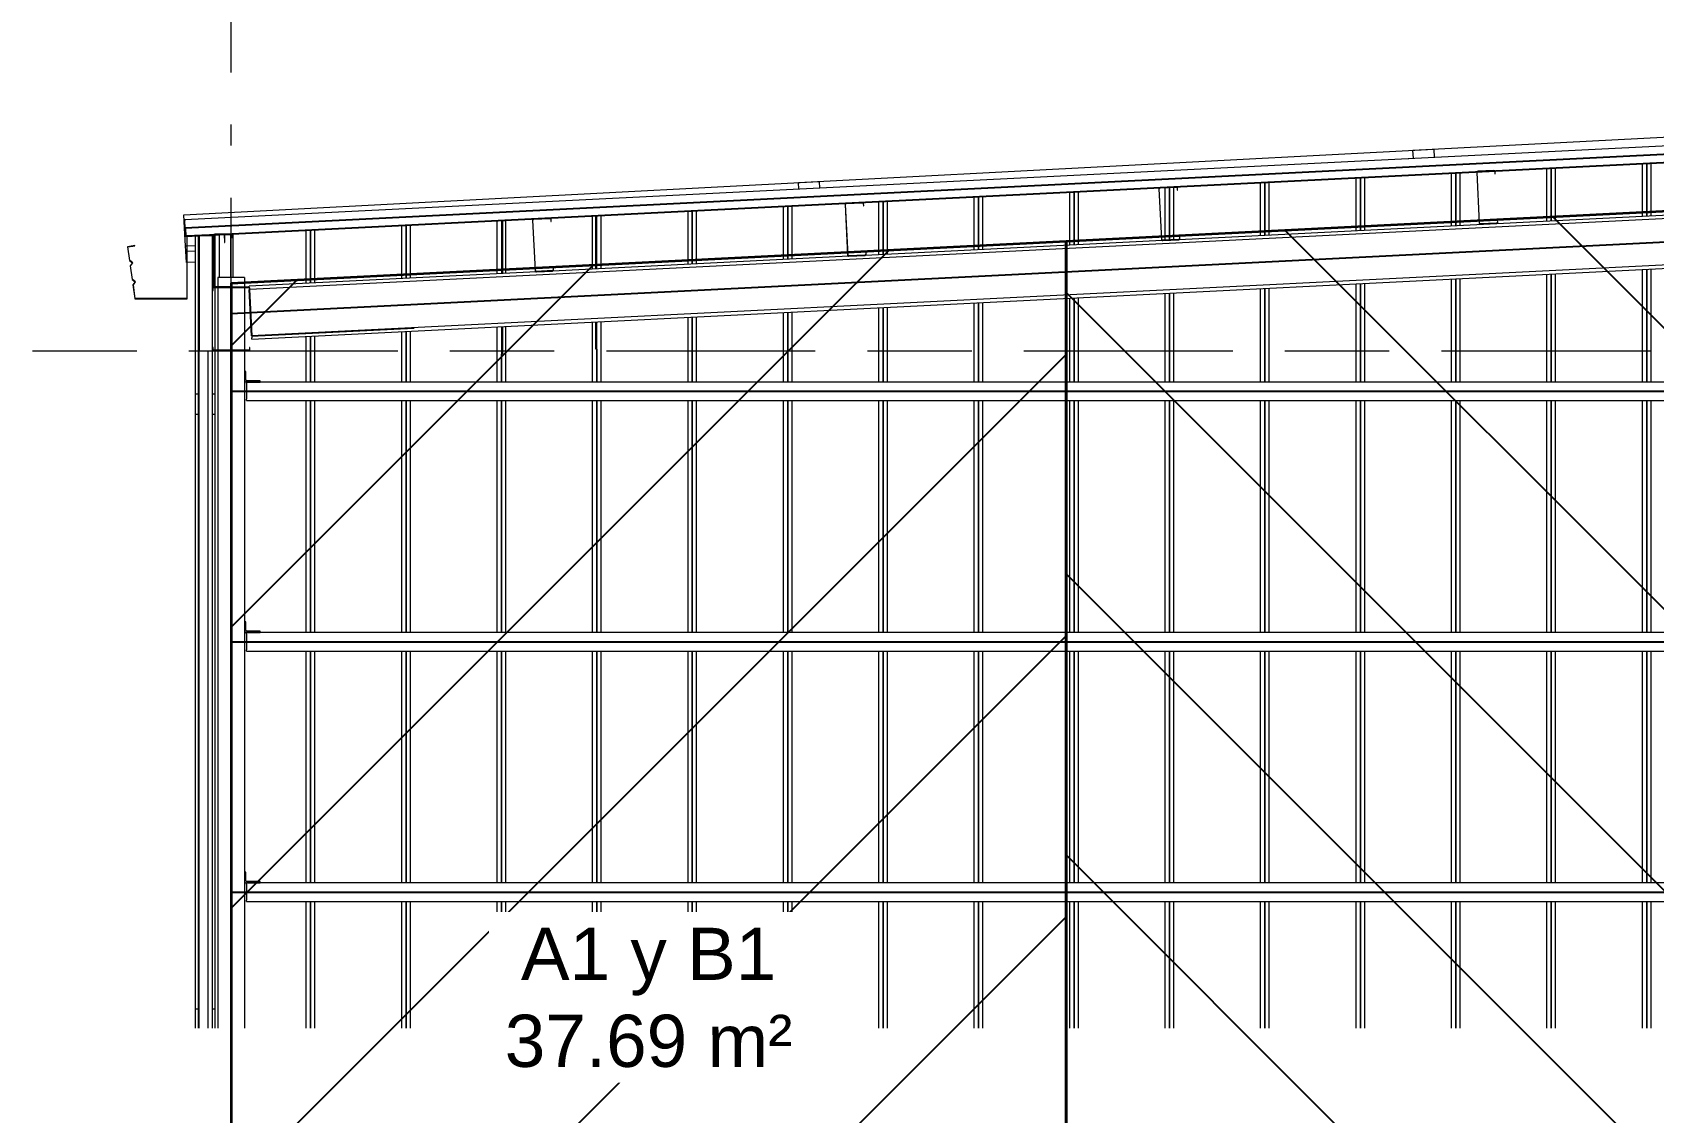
# Model space of a CAD drawing. Header units: metres. Extents: x -5.1 to 74.4, y -0.9 to 14.
# Drawn here: x 52.82 to 60.59, y 5.65 to 10.83 of the extents above; entities that cross this region are included whole.
import ezdxf

# ---------------------------------------------------------------- set-up
doc = ezdxf.new("R2010")
doc.units = ezdxf.units.M
doc.linetypes.add('Center', pattern=[2, 0.5, -0.25, 1, -0.25])
doc.linetypes.add('Dash dot', pattern=[1.05, 0.5, -0.25, 0.05, -0.25])
for name, color, linetype, lineweight in [('1', 7, 'Continuous', 18), ('2', 7, 'Continuous', 9), ('A LARGUEROS', 7, 'Continuous', 9), ('A LARGUEROS CORTES', 7, 'Continuous', 9), ('A-EJES', 7, 'Continuous', 18), ('A-NIVELES LINEA_', 7, 'Continuous', 18), ('G-IMPT', 7, 'Continuous', 18), ('GMI-COLUMNAS', 7, 'Continuous', 18)]:
    doc.layers.add(name, color=color, linetype=linetype, lineweight=lineweight)
for name, color, linetype in [('ATR-ACHURADO', 9, 'Continuous'), ('ATR-AREAS', 1, 'Continuous'), ('ATR-TEXTO', 1, 'Continuous')]:
    doc.layers.add(name, color=color, linetype=linetype)
doc.styles.add('Arial', font='arial.ttf', dxfattribs={"height": 2e-05})

# ---------------------------------------------------------------- blocks, each defined once
blk = doc.blocks.new('ESQUINERO_EXTERIOR_90__CAL24_MUROS_GMI_P026CHP001 - ESQUINERO EXTERIOR 90_-V36-CORTE LONGITUDINAL')
at = {"layer": '1', "lineweight": 5}
for p, q in [((-0.1723, 6.146), (-0.1584, 6.146)), ((-0.1723, 6.146), (-0.1723, 6.0546)), ((-0.1584, 6.146), (-0.1529, 6.146)), ((-0.1584, 6.146), (-0.1584, 6.0546)), ((-0.0889, 6.146), (-0.0769, 6.146))]:
    blk.add_line(p, q, dxfattribs=at)
blk = doc.blocks.new('ESQUINERO_EXTERIOR_90__CAL24_MUROS_GMI_P026CHP001 - ESQUINERO EXTERIOR 90_-V37-CORTE LONGITUDINAL')
at = {"layer": '1', "lineweight": 5}
for p, q in [((-0.1723, 9.094), (-0.1584, 9.094)), ((-0.1723, 9.094), (-0.1723, 6.0546)), ((-0.1584, 9.094), (-0.1529, 9.094)), ((-0.1584, 9.094), (-0.1584, 6.0546)), ((-0.0889, 9.094), (-0.0769, 9.094))]:
    blk.add_line(p, q, dxfattribs=at)
blk = doc.blocks.new('ESQUINERO_EXTERIOR_90__CAL24_MUROS_GMI_P026CHP001 - ESQUINERO EXTERIOR 90_-1564286-CORTE LONGITUDINAL')
at = {"layer": '1', "lineweight": 5}
for p, q in [((-0.1723, 9.8507), (-0.1723, 8.994)), ((-0.1584, 9.8507), (-0.1584, 8.994)), ((-0.1014, 9.8543), (-0.1014, 9.85)), ((-0.0996, 9.85), (-0.0996, 9.8544)), ((-0.0019, 9.65), (-0.0019, 9.8569)), ((0.009, 9.65), (0.009, 9.8591)), ((-0.1584, 8.994), (-0.1723, 8.994)), ((-0.1529, 8.994), (-0.1584, 8.994)), ((-0.0769, 8.994), (-0.0889, 8.994))]:
    blk.add_line(p, q, dxfattribs=at)
blk = doc.blocks.new('MontenC-Calibre14-GMI 1 - MONTEN _C_ 10_ CAL14 CON CLIPS A COLUMNA-1584957-CORTE LONGITUDINAL')
at = {"layer": '2', "color": 8, "lineweight": 5, "true_color": 0x808080}
for p, q in [((0.0699, 9.201), (0.0635, 9.201)), ((0.0699, 9.1602), (0.0699, 9.201)), ((0.0717, 9.15), (0.1395, 9.15)), ((0.1395, 9.1564), (0.0737, 9.1564)), ((0.1395, 9.15), (0.1395, 9.1564))]:
    blk.add_line(p, q, dxfattribs=at)
for centre, radius in [((0.0717, 9.1583), 0.00825), ((0.0737, 9.1602), 0.00379)]:
    blk.add_arc(centre, radius, 180, 270, dxfattribs=at)
at = {"layer": 'A LARGUEROS', "color": 8, "lineweight": 5, "true_color": 0x808080}
for p, q in [((7.8948, 9.15), (0.0735, 9.15)), ((0.0735, 9.1441), (0.0735, 9.15)), ((0.0735, 9.1441), (0.0735, 9.067)), ((0.0735, 9.0611), (0.0735, 9.067)), ((0.0735, 9.0611), (7.8948, 9.0611))]:
    blk.add_line(p, q, dxfattribs=at)
blk = doc.blocks.new('MontenC-Calibre14-GMI 1 - MONTEN _C_ 10_ CAL14-1564327-CORTE LONGITUDINAL')
at = {"layer": 'A LARGUEROS CORTES', "color": 8, "lineweight": 5, "true_color": 0x808080}
for p, q in [((-0.0846, 9.8529), (-0.0846, 9.6107)), ((-0.0827, 9.6107), (-0.0827, 9.8529)), ((-0.0016, 9.8588), (-0.0787, 9.8588)), ((-0.0787, 9.8569), (-0.0016, 9.8569)), ((0.0024, 9.8529), (0.0024, 9.8428)), ((0.0024, 9.8428), (0.0043, 9.8428)), ((0.0043, 9.8428), (0.0043, 9.8529)), ((-0.0016, 9.6067), (-0.0787, 9.6067)), ((-0.0787, 9.6048), (-0.0016, 9.6048)), ((0.0043, 9.6208), (0.0024, 9.6208)), ((0.0024, 9.6208), (0.0024, 9.6107)), ((0.0043, 9.6107), (0.0043, 9.6208))]:
    blk.add_line(p, q, dxfattribs=at)
for centre, radius, start, end in [((-0.0787, 9.8529), 0.0059, 90, 180), ((-0.0787, 9.8529), 0.004, 90, 180), ((-0.0016, 9.8529), 0.0059, 0, 90), ((-0.0016, 9.8529), 0.004, 0, 90), ((-0.0787, 9.6107), 0.0059, 180, 270), ((-0.0787, 9.6107), 0.004, 180, 270), ((-0.0016, 9.6107), 0.004, 270, 0), ((-0.0016, 9.6107), 0.0059, 270, 0)]:
    blk.add_arc(centre, radius, start, end, dxfattribs=at)
blk = doc.blocks.new('MontenC-Calibre14-GMI 1 - MONTEN _C_ 10_ CAL14-1479441-CORTE LONGITUDINAL')
at = {"layer": 'A LARGUEROS CORTES', "color": 8, "lineweight": 5, "true_color": 0x808080}
for p, q in [((1.4436, 9.9254), (1.4557, 9.6835)), ((1.4576, 9.6836), (1.4455, 9.9255)), ((1.5262, 9.9354), (1.4492, 9.9316)), ((1.4493, 9.9297), (1.5263, 9.9335)), ((1.5305, 9.9297), (1.531, 9.9197)), ((1.531, 9.9197), (1.5329, 9.9197)), ((1.5329, 9.9197), (1.5324, 9.9298)), ((1.5388, 9.6836), (1.4618, 9.6798)), ((1.4619, 9.6779), (1.5389, 9.6817)), ((1.544, 9.698), (1.5421, 9.6979)), ((1.5421, 9.6979), (1.5426, 9.6878)), ((1.5445, 9.6879), (1.544, 9.698))]:
    blk.add_line(p, q, dxfattribs=at)
for centre, radius, start, end in [((1.4495, 9.9257), 0.0059, 92.86, 182.86), ((1.4495, 9.9257), 0.004, 92.86, 182.86), ((1.5265, 9.9295), 0.0059, 2.86, 92.86), ((1.5265, 9.9295), 0.004, 2.86, 92.86), ((1.4616, 9.6838), 0.0059, 182.86, 272.86), ((1.4616, 9.6838), 0.004, 182.86, 272.86), ((1.5386, 9.6876), 0.004, 272.86, 2.86), ((1.5386, 9.6876), 0.0059, 272.86, 2.86)]:
    blk.add_arc(centre, radius, start, end, dxfattribs=at)
blk = doc.blocks.new('MOLDURA REMATE TECHUMBRE MURO - MOLDURA REMATE MURO-1498063-CORTE LONGITUDINAL')
at = {"layer": '1', "color": 9, "lineweight": 9, "true_color": 0xc0c0c0}
for p, q in [((-0.2265, 9.9516), (2.8173, 10.1112)), ((2.8173, 10.1112), (2.819, 10.0786)), ((-0.2232, 9.8893), (-0.2265, 9.9516)), ((-0.2232, 9.8893), (-0.2202, 9.8895)), ((-0.2231, 9.8877), (-0.2232, 9.8893)), ((-0.2231, 9.8877), (-0.2201, 9.8879)), ((-0.2187, 9.8022), (-0.2231, 9.8877)), ((1.2947, 9.8815), (1.2991, 9.8817)), ((1.747, 9.9052), (1.7519, 9.9055)), ((1.747, 9.8796), (1.7519, 9.8799)), ((-0.2187, 9.8022), (-0.2118, 9.8025)), ((-0.2173, 9.7767), (-0.2187, 9.8022)), ((-0.2111, 9.8026), (-0.1723, 9.8046)), ((1.2947, 9.8559), (1.2991, 9.8561)), ((1.2947, 9.8024), (1.2997, 9.8027)), ((1.747, 9.8261), (1.7519, 9.8264)), ((-0.2173, 9.7767), (-0.2118, 9.777)), ((-0.2145, 9.7233), (-0.2173, 9.7767)), ((-0.2145, 9.7233), (-0.2118, 9.7235)), ((-0.211, 9.777), (-0.1723, 9.779)), ((-0.211, 9.7235), (-0.1723, 9.7255)), ((-0.0889, 9.7834), (-0.0846, 9.7836)), ((-0.0889, 9.7299), (-0.0846, 9.7301)), ((-0.0827, 9.7837), (-0.0769, 9.784)), ((-0.0827, 9.7302), (-0.0769, 9.7305))]:
    blk.add_line(p, q, dxfattribs=at)
blk = doc.blocks.new('MOLDURA REMATE TECHUMBRE MURO - MOLDURA REMATE MURO-V41-CORTE LONGITUDINAL')
at = {"layer": '1', "color": 9, "lineweight": 9, "true_color": 0xc0c0c0}
for p, q in [((2.7175, 10.1059), (5.7613, 10.2655)), ((5.7613, 10.2655), (5.7634, 10.2257)), ((2.7191, 10.0738), (2.7175, 10.1059))]:
    blk.add_line(p, q, dxfattribs=at)
blk = doc.blocks.new('MOLDURA REMATE TECHUMBRE MURO - MOLDURA REMATE MURO-V42-CORTE LONGITUDINAL')
at = {"layer": '1', "color": 9, "lineweight": 9, "true_color": 0xc0c0c0}
for p, q in [((5.6614, 10.2602), (8.7052, 10.4197)), ((8.7052, 10.4197), (8.7077, 10.3725)), ((5.6635, 10.2207), (5.6614, 10.2602))]:
    blk.add_line(p, q, dxfattribs=at)
blk = doc.blocks.new('MontenC-Calibre14-GMI 1 - MONTEN _C_ 10_ CAL14-1579056-CORTE LONGITUDINAL')
at = {"layer": 'A LARGUEROS', "color": 8, "lineweight": 5, "true_color": 0x808080}
for p, q in [((7.9146, 9.9846), (0.0889, 9.5932)), ((7.4613, 9.9779), (4.5399, 9.8318)), ((4.4622, 9.828), (3.0364, 9.7567)), ((7.9257, 9.7629), (0.0981, 9.3714)), ((0.0989, 9.3554), (7.9265, 9.7469)), ((2.9594, 9.7528), (1.5389, 9.6818)), ((1.4619, 9.6779), (0.0862, 9.6091)), ((0.0865, 9.6034), (0.0862, 9.6091)), ((0.0866, 9.5998), (0.087, 9.5931)), ((0.0872, 9.5888), (0.0981, 9.3714)), ((0.0981, 9.3714), (0.0986, 9.3613)), ((0.0989, 9.3554), (0.0986, 9.3613))]:
    blk.add_line(p, q, dxfattribs=at)
blk = doc.blocks.new('PanelGlamet1_5Pulg - PanelGlamet1_5Pulg-1544952-CORTE LONGITUDINAL')
at = {"layer": '1', "color": 9, "lineweight": 5, "true_color": 0xc0c0c0}
for p, q in [((16.0891, 10.7417), (-0.222, 9.9268)), ((-0.2181, 9.8483), (16.1415, 10.6656)), ((-0.222, 9.9268), (-0.2219, 9.9245)), ((-0.22, 9.8863), (-0.2219, 9.9245)), ((-0.2181, 9.8485), (-0.2181, 9.8483))]:
    blk.add_line(p, q, dxfattribs=at)
at = {"layer": '1', "lineweight": 25}
for p, q in [((16.1396, 10.7036), (-0.22, 9.8863)), ((2.2042, 9.9696), (16.1415, 10.6658)), ((-0.2181, 9.8485), (2.2042, 9.9696)), ((-0.22, 9.8863), (-0.2181, 9.8485))]:
    blk.add_line(p, q, dxfattribs=at)
blk = doc.blocks.new('MontenDobleC-Espalda-Calibre14-GMI - MONTEN DBL _C_ 12_ CAL14-1579129-CORTE LONGITUDINAL')
at = {"layer": 'A LARGUEROS CORTES', "color": 8, "lineweight": 5, "true_color": 0x808080}
for p, q in [((-0.0889, 9.5989), (-0.0889, 9.5888)), ((-0.0889, 9.5888), (-0.087, 9.5888)), ((-0.087, 9.5888), (-0.087, 9.5989)), ((-0.0059, 9.6048), (-0.083, 9.6048)), ((-0.083, 9.6029), (-0.0059, 9.6029)), ((-0.0019, 9.5989), (-0.0019, 9.3059)), ((0.0019, 9.3059), (0.0019, 9.5989)), ((0.083, 9.6048), (0.0059, 9.6048)), ((0.0059, 9.6029), (0.083, 9.6029)), ((0.087, 9.5989), (0.087, 9.5888)), ((0.087, 9.5888), (0.0889, 9.5888)), ((0.0889, 9.5888), (0.0889, 9.5989)), ((-0.087, 9.316), (-0.0889, 9.316)), ((-0.0889, 9.316), (-0.0889, 9.3059)), ((-0.087, 9.3059), (-0.087, 9.316)), ((-0.0059, 9.3019), (-0.083, 9.3019)), ((-0.083, 9.3), (-0.0059, 9.3)), ((0.083, 9.3019), (0.0059, 9.3019)), ((0.0059, 9.3), (0.083, 9.3)), ((0.0889, 9.3159), (0.087, 9.3159)), ((0.087, 9.3159), (0.087, 9.3059)), ((0.0889, 9.3059), (0.0889, 9.3159))]:
    blk.add_line(p, q, dxfattribs=at)
for centre, radius, start, end in [((-0.083, 9.5989), 0.0059, 90, 180), ((-0.083, 9.5989), 0.004, 90, 180), ((-0.0059, 9.5989), 0.0059, 0, 90), ((-0.0059, 9.5989), 0.004, 360, 90), ((0.0059, 9.5989), 0.0059, 90, 180), ((0.0059, 9.5989), 0.004, 90, 180), ((0.083, 9.5989), 0.0059, 0, 90), ((0.083, 9.5989), 0.004, 0, 90), ((-0.083, 9.3059), 0.0059, 180, 270), ((-0.083, 9.3059), 0.004, 180, 270), ((-0.0059, 9.3059), 0.0059, 270, 360), ((-0.0059, 9.3059), 0.004, 270, 360), ((0.0059, 9.3059), 0.0059, 180, 270), ((0.0059, 9.3059), 0.004, 180, 270), ((0.083, 9.3059), 0.0059, 270, 0), ((0.083, 9.3059), 0.004, 270, 0)]:
    blk.add_arc(centre, radius, start, end, dxfattribs=at)
blk = doc.blocks.new('CanalonExterior-GMI_0004 - CANALON CAL 22-1566723-CORTE LONGITUDINAL')
at = {"layer": '1', "lineweight": 5}
for p, q in [((-0.4614, 9.8033), (-0.496, 9.7984)), ((-0.496, 9.7984), (-0.4867, 9.7322)), ((-0.4951, 9.7977), (-0.4711, 9.8011)), ((-0.486, 9.7326), (-0.4951, 9.7977)), ((-0.4711, 9.8011), (-0.471, 9.8003)), ((-0.471, 9.8003), (-0.4611, 9.8017)), ((-0.4611, 9.8017), (-0.4614, 9.8033)), ((-0.032, 9.859), (-0.2118, 9.85)), ((-0.2118, 9.85), (-0.2118, 9.55)), ((-0.211, 9.8492), (-0.0328, 9.8581)), ((-0.211, 9.5492), (-0.211, 9.8492)), ((-0.0328, 9.8581), (-0.0313, 9.8282)), ((-0.03, 9.8182), (-0.032, 9.859)), ((-0.0313, 9.8282), (-0.032, 9.8281)), ((-0.032, 9.8281), (-0.0315, 9.8181)), ((-0.0315, 9.8181), (-0.03, 9.8182)), ((-0.4867, 9.7322), (-0.4723, 9.7213)), ((-0.4712, 9.7215), (-0.486, 9.7326)), ((-0.4723, 9.7213), (-0.4832, 9.7069)), ((-0.4823, 9.7067), (-0.4712, 9.7215)), ((-0.4832, 9.7069), (-0.4738, 9.6407)), ((-0.4731, 9.6411), (-0.4823, 9.7067)), ((-0.4738, 9.6407), (-0.4595, 9.6299)), ((-0.4584, 9.63), (-0.4731, 9.6411)), ((-0.4595, 9.6299), (-0.4703, 9.6155)), ((-0.4703, 9.6155), (-0.461, 9.5492)), ((-0.4695, 9.6153), (-0.4584, 9.63)), ((-0.4603, 9.55), (-0.4695, 9.6153)), ((-0.461, 9.5492), (-0.211, 9.5492)), ((-0.2118, 9.55), (-0.4603, 9.55))]:
    blk.add_line(p, q, dxfattribs=at)
blk = doc.blocks.new('IR - W14X22-1580922-CORTE LONGITUDINAL')
at = {"layer": 'GMI-COLUMNAS'}
for p, q in [((-0.0635, 9.65), (-0.0635, 9.6067)), ((0.0635, 9.65), (-0.0635, 9.65)), ((0.0635, 9.65), (0.0635, 9.6048)), ((-0.0635, 9.6029), (-0.0635, 9.3025)), ((0.0635, 9.6029), (0.0635, 9.3025)), ((-0.0635, 9.3), (-0.0635, 6.0546)), ((0.0635, 9.3), (0.0635, 6.0546))]:
    blk.add_line(p, q, dxfattribs=at)
blk = doc.blocks.new('Lamina_Laminación_KR18 - Lamina_Laminación_KR18-1586212-CORTE LONGITUDINAL')
at = {"layer": '1', "color": 254, "lineweight": 5, "true_color": 0xe5e5e5}
for p, q in [((-0.1529, 6.0546), (-0.1529, 9.3)), ((-0.1111, 6.0546), (-0.1111, 9.3)), ((-0.0889, 6.0546), (-0.0889, 9.3))]:
    blk.add_line(p, q, dxfattribs=at)
blk = doc.blocks.new('Lamina_Laminación_KR18 - KR-18_dwg_KR-18-1481038-CORTE LONGITUDINAL')
at = {"layer": 'G-IMPT', "color": 254, "lineweight": 5, "true_color": 0xe5e5e5}
for p, q in [((-0.0889, 9.2943), (-0.0889, 9.2942)), ((-0.0889, 9.2942), (-0.0889, 9.2943)), ((-0.0889, 9.2942), (-0.0889, 9.2942)), ((-0.0889, 9.2942), (-0.0889, 9.2942)), ((-0.0889, 9.2942), (-0.0889, 9.2942)), ((-0.0889, 9.2942), (-0.0889, 9.2942)), ((-0.0889, 9.2942), (-0.0889, 9.2942)), ((-0.0889, 9.2942), (-0.0889, 9.2942)), ((-0.0889, 9.2942), (-0.0889, 9.2942)), ((-0.0889, 9.2942), (-0.0889, 9.2942))]:
    blk.add_line(p, q, dxfattribs=at)
at = {"layer": 'G-IMPT', "color": 254, "lineweight": 5, "true_color": 0xe5e5e5, "flags": 128}
for points in [[(-0.0889, 9.2942), (-0.0889, 9.2942), (-0.0889, 9.2943)], [(-0.0889, 9.2943), (-0.0889, 9.2942), (-0.0889, 9.2942)], [(-0.0889, 9.2942), (-0.0889, 9.2943), (-0.0889, 9.2943)], [(-0.0889, 9.2943), (-0.0889, 9.2942), (-0.0889, 9.2942), (-0.0889, 9.2942)], [(-0.0889, 9.2942), (-0.0889, 9.2943), (-0.0889, 9.2942)], [(-0.0889, 9.2942), (-0.0889, 9.2942), (-0.0889, 9.2942)]]:
    blk.add_lwpolyline(points, dxfattribs=at)
blk = doc.blocks.new('Lamina_Laminación_KR18 - KR-18_dwg__ArchTick-1481039-CORTE LONGITUDINAL')
at = {"layer": 'G-IMPT', "color": 254, "lineweight": 5, "true_color": 0xe5e5e5}
blk.add_line((-0.0889, 9.2943), (-0.0889, 9.2943), dxfattribs=at)
blk = doc.blocks.new('Lamina_Laminación_KR18 - KR-18_dwg__ArchTick-V55-CORTE LONGITUDINAL')
at = {"layer": 'G-IMPT', "color": 254, "lineweight": 5, "true_color": 0xe5e5e5}
blk.add_line((-0.0889, 9.2943), (-0.0889, 9.2943), dxfattribs=at)
blk = doc.blocks.new('Lamina_Laminación_KR18 - KR-18_dwg-1481037-CORTE LONGITUDINAL')
at = {"layer": 'G-IMPT', "color": 254, "lineweight": 5, "true_color": 0xe5e5e5, "flags": 128}
blk.add_lwpolyline([(-0.0889, 9.2943), (-0.0889, 9.2943), (-0.0889, 9.2943), (-0.0889, 9.2943), (-0.0889, 9.2942), (-0.0889, 9.2943), (-0.0889, 9.2943)], dxfattribs=at)
for name in ['Lamina_Laminación_KR18 - KR-18_dwg_KR-18-1481038-CORTE LONGITUDINAL', 'Lamina_Laminación_KR18 - KR-18_dwg__ArchTick-1481039-CORTE LONGITUDINAL', 'Lamina_Laminación_KR18 - KR-18_dwg__ArchTick-V55-CORTE LONGITUDINAL']:
    blk.add_blockref(name, (0, 0))
at = {"extrusion": (0, 0, -1), "rotation": 180}
for name, p in [('Lamina_Laminación_KR18 - KR-18_dwg__ArchTick-1481039-CORTE LONGITUDINAL', (0, 18.5886)), ('Lamina_Laminación_KR18 - KR-18_dwg__ArchTick-V55-CORTE LONGITUDINAL', (0, 18.5884))]:
    blk.add_blockref(name, p, dxfattribs=at)
blk = doc.blocks.new('Lamina_Laminación_KR18 - Lamina_Laminación_KR18-1567038-CORTE LONGITUDINAL')
blk.add_blockref('Lamina_Laminación_KR18 - KR-18_dwg-1481037-CORTE LONGITUDINAL', (0, 0))
blk = doc.blocks.new('Lamina_Laminación_KR18 - KR-18_dwg-V56-CORTE LONGITUDINAL')
at = {"layer": 'G-IMPT', "color": 254, "lineweight": 5, "true_color": 0xe5e5e5, "flags": 128}
blk.add_lwpolyline([(-0.0889, 9.2943), (-0.0889, 9.2943), (-0.0889, 9.2943), (-0.0889, 9.2943), (-0.0889, 9.2942), (-0.0889, 9.2943), (-0.0889, 9.2943)], dxfattribs=at)
for name in ['Lamina_Laminación_KR18 - KR-18_dwg_KR-18-1481038-CORTE LONGITUDINAL', 'Lamina_Laminación_KR18 - KR-18_dwg__ArchTick-1481039-CORTE LONGITUDINAL', 'Lamina_Laminación_KR18 - KR-18_dwg__ArchTick-V55-CORTE LONGITUDINAL']:
    blk.add_blockref(name, (0, 0))
at = {"extrusion": (0, 0, -1), "rotation": 180}
for name, p in [('Lamina_Laminación_KR18 - KR-18_dwg__ArchTick-1481039-CORTE LONGITUDINAL', (0, 18.5886)), ('Lamina_Laminación_KR18 - KR-18_dwg__ArchTick-V55-CORTE LONGITUDINAL', (0, 18.5884))]:
    blk.add_blockref(name, p, dxfattribs=at)
blk = doc.blocks.new('Lamina_Laminación_KR18 - Lamina_Laminación_KR18-V57-CORTE LONGITUDINAL')
blk.add_blockref('Lamina_Laminación_KR18 - KR-18_dwg-V56-CORTE LONGITUDINAL', (0, 0))
blk = doc.blocks.new('Lamina_Laminación_KR18 - Lamina_Laminación_KR18-V58-CORTE LONGITUDINAL')
at = {"layer": '1'}
for p, q in [((-0.0889, 9.85), (-0.1529, 9.85)), ((-0.1529, 9.85), (-0.1529, 9.3)), ((-0.0889, 9.3), (-0.0889, 9.85)), ((-0.1529, 9.3), (-0.0889, 9.3))]:
    blk.add_line(p, q, dxfattribs=at)

msp = doc.modelspace()

# ---------------------------------------------------------------- hatches: boundary and pattern name
at = {"layer": 'ATR-ACHURADO'}
h = msp.add_hatch(dxfattribs=at)
h.set_pattern_fill('ANSI31', scale=0.3, angle=90)
h.paths.add_polyline_path([(57.775, 0.3), (65.775, 0.3), (65.775, 10.2264), (57.775, 9.8236)])
h = msp.add_hatch(dxfattribs=at)
h.set_pattern_fill('ANSI31', scale=0.3)
h.paths.add_polyline_path([(53.775, 0.3), (57.775, 0.3), (57.775, 9.8236), (53.775, 9.6223)])

# ---------------------------------------------------------------- linework, layer by layer
at = {"color": 6}
for p, q in [((53.8622, 9.5931), (53.8733, 9.3714)), ((53.7753, 9.4777), (53.775, -0.1447)), ((53.8733, 9.3714), (54.6516, 9.4103))]:
    msp.add_line(p, q, dxfattribs=at)
for points in [[(53.8678, 9.4823), (69.6397, 10.2708)], [(53.7753, 9.4777), (53.8678, 9.4823)], [(53.7753, 9.1055), (69.7753, 9.1055)], [(53.7753, 7.9055), (69.7753, 7.9055)], [(53.7753, 6.7055), (69.7753, 6.7055)]]:
    msp.add_lwpolyline(points, dxfattribs=at)
at = {"layer": '1', "color": 9, "lineweight": 5, "true_color": 0xc0c0c0}
for p, q in [((59.4165, 10.2197), (59.4157, 10.2197)), ((59.5835, 10.228), (59.5833, 10.228)), ((55.6194, 10.03), (55.6191, 10.03)), ((55.7448, 10.0363), (55.7446, 10.0363)), ((56.8301, 10.0905), (56.8295, 10.0905)), ((54.1589, 9.9571), (54.1587, 9.957))]:
    msp.add_line(p, q, dxfattribs=at)
at = {"layer": '1', "color": 254, "lineweight": 5, "true_color": 0xe5e5e5}
for p, q in [((60.0785, 9.9198), (60.0785, 10.1743)), ((60.0992, 10.1754), (60.0992, 9.9209)), ((60.0992, 9.9209), (60.0992, 10.1754)), ((60.1199, 9.9219), (60.1199, 10.1759)), ((60.5357, 9.9427), (60.5357, 10.1972)), ((60.5564, 10.1982), (60.5564, 9.9437)), ((60.5564, 9.9437), (60.5564, 10.1982)), ((60.5771, 9.9448), (60.5771, 10.1992)), ((58.7069, 9.8512), (58.7069, 10.1058)), ((58.7276, 10.1069), (58.7276, 9.8523)), ((58.7276, 9.8523), (58.7276, 10.1069)), ((58.7483, 9.8533), (58.7483, 10.1079)), ((59.1641, 9.8741), (59.1641, 10.1287)), ((59.1848, 10.1297), (59.1848, 9.8751)), ((59.1848, 9.8751), (59.1848, 10.1297)), ((59.2055, 9.8762), (59.2055, 10.1301)), ((59.6213, 9.897), (59.6213, 10.1515)), ((59.642, 10.1525), (59.642, 9.898)), ((59.642, 9.898), (59.642, 10.1525)), ((59.6627, 9.899), (59.6627, 10.1536)), ((57.3353, 9.7826), (57.3353, 10.0373)), ((57.356, 10.0383), (57.356, 9.7837)), ((57.356, 9.7837), (57.356, 10.0383)), ((57.3767, 9.7847), (57.3767, 10.0394)), ((57.7925, 9.8055), (57.7925, 10.0601)), ((57.8132, 10.0612), (57.8132, 9.8065)), ((57.8132, 9.8065), (57.8132, 10.0612)), ((57.8339, 9.8076), (57.8339, 10.0622)), ((58.2497, 9.8303), (58.2497, 10.0809)), ((58.2704, 10.0819), (58.2704, 9.8314)), ((58.2704, 9.8314), (58.2704, 10.0819)), ((58.2911, 9.8324), (58.2911, 10.0829)), ((55.5065, 9.6911), (55.5065, 9.9459)), ((55.5222, 9.6918), (55.5222, 9.9467)), ((55.5272, 9.6921), (55.5272, 9.9469)), ((55.5479, 9.6931), (55.5479, 9.948)), ((55.9637, 9.7139), (55.9637, 9.9688)), ((55.9844, 9.9696), (55.9844, 9.7149)), ((55.9844, 9.7149), (55.9844, 9.9696)), ((56.0051, 9.716), (56.0051, 9.9708)), ((56.4209, 9.7369), (56.4209, 9.9916)), ((56.4416, 9.9926), (56.4416, 9.7379)), ((56.4416, 9.7379), (56.4416, 9.9926)), ((56.4623, 9.739), (56.4623, 9.9937)), ((56.8781, 9.7598), (56.8781, 10.0145)), ((56.8988, 10.0155), (56.8988, 9.7608)), ((56.8988, 9.7608), (56.8988, 10.0155)), ((56.9195, 9.7618), (56.9195, 10.0165)), ((54.1349, 9.6228), (54.1349, 9.8774)), ((54.1556, 9.8784), (54.1556, 9.6238)), ((54.1556, 9.6238), (54.1556, 9.8784)), ((54.1763, 9.6248), (54.1763, 9.8794)), ((54.5921, 9.6456), (54.5921, 9.9002)), ((54.6128, 9.9012), (54.6128, 9.6467)), ((54.6128, 9.6467), (54.6128, 9.9012)), ((54.6335, 9.6477), (54.6335, 9.9023)), ((55.0493, 9.6682), (55.0493, 9.9231)), ((55.07, 9.9241), (55.07, 9.6693)), ((55.0749, 9.9243), (55.0749, 9.6695)), ((55.0907, 9.6703), (55.0907, 9.9251)), ((53.6984, 9.6067), (53.6984, 9.8549)), ((53.7191, 9.65), (53.7191, 9.8566)), ((59.6213, 9.1496), (59.6213, 9.6432)), ((59.642, 9.6442), (59.642, 9.1496)), ((59.642, 9.1496), (59.642, 9.6442)), ((59.6627, 9.1496), (59.6627, 9.6453)), ((60.0785, 9.1497), (60.0785, 9.666)), ((60.0992, 9.6671), (60.0992, 9.1497)), ((60.0992, 9.1497), (60.0992, 9.6671)), ((60.1199, 9.1497), (60.1199, 9.6681)), ((60.5357, 9.1497), (60.5357, 9.6889)), ((60.5564, 9.6899), (60.5564, 9.1497)), ((60.5564, 9.1497), (60.5564, 9.6899)), ((60.5771, 9.1497), (60.5771, 9.6909)), ((53.6984, 9.3025), (53.6984, 9.6031)), ((57.8132, 9.5526), (57.8132, 9.1498)), ((57.8132, 9.1498), (57.8132, 9.5526)), ((57.8339, 9.1498), (57.8339, 9.5537)), ((58.2497, 9.1498), (58.2497, 9.5745)), ((58.2704, 9.5755), (58.2704, 9.1498)), ((58.2704, 9.1498), (58.2704, 9.5755)), ((58.2911, 9.1498), (58.2911, 9.5765)), ((58.7069, 9.1498), (58.7069, 9.5973)), ((58.7276, 9.5984), (58.7276, 9.1498)), ((58.7276, 9.1498), (58.7276, 9.5984)), ((58.7483, 9.1498), (58.7483, 9.5994)), ((59.1641, 9.1498), (59.1641, 9.6202)), ((59.1848, 9.6212), (59.1848, 9.1498)), ((59.1848, 9.1498), (59.1848, 9.6212)), ((59.2055, 9.1498), (59.2055, 9.6223)), ((56.4209, 9.1498), (56.4209, 9.483)), ((56.4416, 9.484), (56.4416, 9.1498)), ((56.4416, 9.1498), (56.4416, 9.484)), ((56.4623, 9.1498), (56.4623, 9.4851)), ((56.8781, 9.1498), (56.8781, 9.5059)), ((56.8988, 9.5069), (56.8988, 9.1498)), ((56.8988, 9.1498), (56.8988, 9.5069)), ((56.9195, 9.1498), (56.9195, 9.5079)), ((57.3353, 9.1498), (57.3353, 9.5287)), ((57.356, 9.5298), (57.356, 9.1498)), ((57.356, 9.1498), (57.356, 9.5298)), ((57.3767, 9.1498), (57.3767, 9.5308)), ((57.7925, 9.1498), (57.7925, 9.5516)), ((55.0493, 9.1498), (55.0493, 9.4144)), ((55.07, 9.4154), (55.07, 9.1498)), ((55.0749, 9.4157), (55.0749, 9.2843)), ((55.0907, 9.1498), (55.0907, 9.4165)), ((55.5065, 9.1498), (55.5065, 9.4373)), ((55.5222, 9.3073), (55.5222, 9.4381)), ((55.5272, 9.1498), (55.5272, 9.4383)), ((55.5479, 9.1498), (55.5479, 9.4393)), ((55.9637, 9.1498), (55.9637, 9.4601)), ((55.9844, 9.4612), (55.9844, 9.1498)), ((55.9844, 9.1498), (55.9844, 9.4612)), ((56.0051, 9.1498), (56.0051, 9.4622)), ((54.1349, 9.15), (54.1349, 9.3685)), ((54.1556, 9.3695), (54.1556, 9.15)), ((54.1556, 9.15), (54.1556, 9.3695)), ((54.1763, 9.15), (54.1763, 9.3705)), ((54.5921, 9.15), (54.5921, 9.3913)), ((54.6128, 9.3924), (54.6128, 9.15)), ((54.6128, 9.15), (54.6128, 9.3924)), ((54.6335, 9.15), (54.6335, 9.3934)), ((53.6984, 6.0546), (53.6984, 9.3)), ((55.0749, 9.2843), (55.07, 9.2841)), ((55.07, 9.1498), (55.07, 9.2841)), ((55.5272, 9.3075), (55.5222, 9.3073)), ((55.5272, 9.3075), (55.5272, 9.1498)), ((54.1349, 7.95), (54.1349, 9.0611)), ((54.1556, 9.0611), (54.1556, 7.95)), ((54.1556, 7.95), (54.1556, 9.0611)), ((54.1763, 7.95), (54.1763, 9.0611)), ((54.5921, 7.95), (54.5921, 9.0611)), ((54.6128, 9.0611), (54.6128, 7.95)), ((54.6128, 7.95), (54.6128, 9.0611)), ((54.6335, 7.95), (54.6335, 9.0611)), ((55.0493, 7.9498), (55.0493, 9.0611)), ((55.07, 9.0611), (55.07, 7.9498)), ((55.07, 7.9498), (55.07, 9.0611)), ((55.0907, 7.9498), (55.0907, 9.0611)), ((55.5065, 7.9498), (55.5065, 9.0611)), ((55.5272, 9.0611), (55.5272, 7.9498)), ((55.5272, 7.9498), (55.5272, 9.0611)), ((55.5479, 7.9498), (55.5479, 9.0611)), ((55.9637, 7.9498), (55.9637, 9.0611)), ((55.9844, 9.0611), (55.9844, 7.9498)), ((55.9844, 7.9498), (55.9844, 9.0611)), ((56.0051, 7.9498), (56.0051, 9.0611)), ((56.4209, 7.9498), (56.4209, 9.0611)), ((56.4416, 9.0611), (56.4416, 7.9498)), ((56.4416, 7.9498), (56.4416, 9.0611)), ((56.4623, 7.9498), (56.4623, 9.0611)), ((56.8781, 7.9498), (56.8781, 9.0611)), ((56.8988, 9.0611), (56.8988, 7.9498)), ((56.8988, 7.9498), (56.8988, 9.0611)), ((56.9195, 7.9498), (56.9195, 9.0611)), ((57.3353, 7.9498), (57.3353, 9.0611)), ((57.356, 9.0611), (57.356, 7.9498)), ((57.356, 7.9498), (57.356, 9.0611)), ((57.3767, 7.9498), (57.3767, 9.0611)), ((57.7925, 7.9498), (57.7925, 9.0611)), ((57.8132, 9.0611), (57.8132, 7.9498)), ((57.8132, 7.9498), (57.8132, 9.0611)), ((57.8339, 7.9498), (57.8339, 9.0611)), ((58.2497, 7.9498), (58.2497, 9.0611)), ((58.2704, 9.0611), (58.2704, 7.9498)), ((58.2704, 7.9498), (58.2704, 9.0611)), ((58.2911, 7.9498), (58.2911, 9.0611)), ((58.7069, 7.9498), (58.7069, 9.0611)), ((58.7276, 9.0611), (58.7276, 7.9498)), ((58.7276, 7.9498), (58.7276, 9.0611)), ((58.7483, 7.9498), (58.7483, 9.0611)), ((59.1641, 7.9498), (59.1641, 9.0611)), ((59.1848, 9.0611), (59.1848, 7.9498)), ((59.1848, 7.9498), (59.1848, 9.0611)), ((59.2055, 7.9498), (59.2055, 9.0611)), ((59.6213, 7.9496), (59.6213, 9.0611)), ((59.642, 9.0611), (59.642, 7.9496)), ((59.642, 7.9496), (59.642, 9.0611)), ((59.6627, 7.9496), (59.6627, 9.0611)), ((60.0785, 7.9497), (60.0785, 9.0611)), ((60.0992, 9.0611), (60.0992, 7.9497)), ((60.0992, 7.9497), (60.0992, 9.0611)), ((60.1199, 7.9497), (60.1199, 9.0611)), ((60.5357, 7.9497), (60.5357, 9.0611)), ((60.5564, 9.0611), (60.5564, 7.9497)), ((60.5564, 7.9497), (60.5564, 9.0611)), ((60.5771, 7.9497), (60.5771, 9.0611)), ((54.1349, 6.75), (54.1349, 7.8611)), ((54.1556, 7.8611), (54.1556, 6.75)), ((54.1556, 6.75), (54.1556, 7.8611)), ((54.1763, 6.75), (54.1763, 7.8611)), ((54.5921, 6.75), (54.5921, 7.8611)), ((54.6128, 7.8611), (54.6128, 6.75)), ((54.6128, 6.75), (54.6128, 7.8611)), ((54.6335, 6.75), (54.6335, 7.8611)), ((55.0493, 6.7498), (55.0493, 7.8611)), ((55.07, 7.8611), (55.07, 6.7498)), ((55.07, 6.7498), (55.07, 7.8611)), ((55.0907, 6.7498), (55.0907, 7.8611)), ((55.5065, 6.7498), (55.5065, 7.8611)), ((55.5272, 7.8611), (55.5272, 6.7498)), ((55.5272, 6.7498), (55.5272, 7.8611)), ((55.5479, 6.7498), (55.5479, 7.8611)), ((55.9637, 6.7498), (55.9637, 7.8611)), ((55.9844, 7.8611), (55.9844, 6.7498)), ((55.9844, 6.7498), (55.9844, 7.8611)), ((56.0051, 6.7498), (56.0051, 7.8611)), ((56.4209, 6.7498), (56.4209, 7.8611)), ((56.4416, 7.8611), (56.4416, 6.7498)), ((56.4416, 6.7498), (56.4416, 7.8611)), ((56.4623, 6.7498), (56.4623, 7.8611)), ((56.8781, 6.7498), (56.8781, 7.8611)), ((56.8988, 7.8611), (56.8988, 6.7498)), ((56.8988, 6.7498), (56.8988, 7.8611)), ((56.9195, 6.7498), (56.9195, 7.8611)), ((57.3353, 6.7498), (57.3353, 7.8611)), ((57.356, 7.8611), (57.356, 6.7498)), ((57.356, 6.7498), (57.356, 7.8611)), ((57.3767, 6.7498), (57.3767, 7.8611)), ((57.7925, 6.7498), (57.7925, 7.8611)), ((57.8132, 7.8611), (57.8132, 6.7498)), ((57.8132, 6.7498), (57.8132, 7.8611)), ((57.8339, 6.7498), (57.8339, 7.8611)), ((58.2497, 6.7498), (58.2497, 7.8611)), ((58.2704, 7.8611), (58.2704, 6.7498)), ((58.2704, 6.7498), (58.2704, 7.8611)), ((58.2911, 6.7498), (58.2911, 7.8611)), ((58.7069, 6.7498), (58.7069, 7.8611)), ((58.7276, 7.8611), (58.7276, 6.7498)), ((58.7276, 6.7498), (58.7276, 7.8611)), ((58.7483, 6.7498), (58.7483, 7.8611)), ((59.1641, 6.7498), (59.1641, 7.8611)), ((59.1848, 7.8611), (59.1848, 6.7498)), ((59.1848, 6.7498), (59.1848, 7.8611)), ((59.2055, 6.7498), (59.2055, 7.8611)), ((59.6213, 6.7496), (59.6213, 7.8611)), ((59.642, 7.8611), (59.642, 6.7496)), ((59.642, 6.7496), (59.642, 7.8611)), ((59.6627, 6.7496), (59.6627, 7.8611)), ((60.0785, 6.7497), (60.0785, 7.8611)), ((60.0992, 7.8611), (60.0992, 6.7497)), ((60.0992, 6.7497), (60.0992, 7.8611)), ((60.1199, 6.7497), (60.1199, 7.8611)), ((60.5357, 6.7497), (60.5357, 7.8611)), ((60.5564, 7.8611), (60.5564, 6.7497)), ((60.5564, 6.7497), (60.5564, 7.8611)), ((60.5771, 6.7497), (60.5771, 7.8611)), ((54.1349, 6.0546), (54.1349, 6.6611)), ((54.1556, 6.6611), (54.1556, 6.0546)), ((54.1556, 6.0546), (54.1556, 6.6611)), ((54.1763, 6.0546), (54.1763, 6.6611)), ((54.5921, 6.0546), (54.5921, 6.6611)), ((54.6128, 6.6611), (54.6128, 6.0546)), ((54.6128, 6.0546), (54.6128, 6.6611)), ((54.6335, 6.0546), (54.6335, 6.6611)), ((55.0493, 6.0546), (55.0493, 6.6611)), ((55.07, 6.6611), (55.07, 6.0546)), ((55.07, 6.0546), (55.07, 6.6611)), ((55.0907, 6.0546), (55.0907, 6.6611)), ((55.5065, 6.0546), (55.5065, 6.6611)), ((55.5272, 6.6611), (55.5272, 6.0546)), ((55.5272, 6.0546), (55.5272, 6.6611)), ((55.5479, 6.0546), (55.5479, 6.6611)), ((55.9637, 6.0546), (55.9637, 6.6611)), ((55.9844, 6.6611), (55.9844, 6.0546)), ((55.9844, 6.0546), (55.9844, 6.6611)), ((56.0051, 6.0546), (56.0051, 6.6611)), ((56.4209, 6.0546), (56.4209, 6.6611)), ((56.4416, 6.6611), (56.4416, 6.0546)), ((56.4416, 6.0546), (56.4416, 6.6611)), ((56.4623, 6.0546), (56.4623, 6.6611)), ((56.8781, 6.0546), (56.8781, 6.6611)), ((56.8988, 6.6611), (56.8988, 6.0546)), ((56.8988, 6.0546), (56.8988, 6.6611)), ((56.9195, 6.0546), (56.9195, 6.6611)), ((57.3353, 6.0546), (57.3353, 6.6611)), ((57.356, 6.6611), (57.356, 6.0546)), ((57.356, 6.0546), (57.356, 6.6611)), ((57.3767, 6.0546), (57.3767, 6.6611)), ((57.7925, 6.0546), (57.7925, 6.6611)), ((57.8132, 6.6611), (57.8132, 6.0546)), ((57.8132, 6.0546), (57.8132, 6.6611)), ((57.8339, 6.0546), (57.8339, 6.6611)), ((58.2497, 6.0546), (58.2497, 6.6611)), ((58.2704, 6.6611), (58.2704, 6.0546)), ((58.2704, 6.0546), (58.2704, 6.6611)), ((58.2911, 6.0546), (58.2911, 6.6611)), ((58.7069, 6.0546), (58.7069, 6.6611)), ((58.7276, 6.6611), (58.7276, 6.0546)), ((58.7276, 6.0546), (58.7276, 6.6611)), ((58.7483, 6.0546), (58.7483, 6.6611)), ((59.1641, 6.0546), (59.1641, 6.6611)), ((59.1848, 6.6611), (59.1848, 6.0546)), ((59.1848, 6.0546), (59.1848, 6.6611)), ((59.2055, 6.0546), (59.2055, 6.6611)), ((59.6213, 6.0546), (59.6213, 6.6611)), ((59.642, 6.6611), (59.642, 6.0546)), ((59.642, 6.0546), (59.642, 6.6611)), ((59.6627, 6.0546), (59.6627, 6.6611)), ((60.0785, 6.0546), (60.0785, 6.6611)), ((60.0992, 6.6611), (60.0992, 6.0546)), ((60.0992, 6.0546), (60.0992, 6.6611)), ((60.1199, 6.0546), (60.1199, 6.6611)), ((60.5357, 6.0546), (60.5357, 6.6611)), ((60.5564, 6.6611), (60.5564, 6.0546)), ((60.5564, 6.0546), (60.5564, 6.6611)), ((60.5771, 6.0546), (60.5771, 6.6611))]:
    msp.add_line(p, q, dxfattribs=at)
at = {"layer": 'A-EJES', "color": 253, "linetype": 'Dash dot', "true_color": 0xaaaaaa}
for p, q in [((53.7753, 8.4331), (53.7753, 12.9331)), ((53.7753, -0.15), (53.7753, 9.3))]:
    msp.add_line(p, q, dxfattribs=at)
at = {"layer": 'A-NIVELES LINEA_', "linetype": 'Center'}
msp.add_line((52.8231, 9.3), (73.2527, 9.3), dxfattribs=at)
at = {"layer": 'ATR-AREAS', "lineweight": 35}
for points in [[(57.775, 0.3), (65.775, 0.3), (65.775, 10.2264), (57.775, 9.8236)], [(53.775, 0.3), (57.775, 0.3), (57.775, 9.8236), (53.775, 9.6223)]]:
    msp.add_lwpolyline(points, close=True, dxfattribs=at)

# ---------------------------------------------------------------- block references
at = {"layer": '1', "color": 9, "lineweight": 5, "true_color": 0xc0c0c0}
msp.add_blockref('PanelGlamet1_5Pulg - PanelGlamet1_5Pulg-1544952-CORTE LONGITUDINAL', (53.7753, 0), dxfattribs=at)
at = {"layer": '1', "color": 9, "lineweight": 9, "true_color": 0xc0c0c0}
for name in ['MOLDURA REMATE TECHUMBRE MURO - MOLDURA REMATE MURO-V42-CORTE LONGITUDINAL', 'MOLDURA REMATE TECHUMBRE MURO - MOLDURA REMATE MURO-V41-CORTE LONGITUDINAL', 'MOLDURA REMATE TECHUMBRE MURO - MOLDURA REMATE MURO-1498063-CORTE LONGITUDINAL']:
    msp.add_blockref(name, (53.7753, 0), dxfattribs=at)
at = {"layer": '1', "lineweight": 9}
msp.add_blockref('CanalonExterior-GMI_0004 - CANALON CAL 22-1566723-CORTE LONGITUDINAL', (53.7753, 0), dxfattribs=at)
at = {"layer": '1', "lineweight": 5}
for name in ['ESQUINERO_EXTERIOR_90__CAL24_MUROS_GMI_P026CHP001 - ESQUINERO EXTERIOR 90_-1564286-CORTE LONGITUDINAL', 'ESQUINERO_EXTERIOR_90__CAL24_MUROS_GMI_P026CHP001 - ESQUINERO EXTERIOR 90_-V37-CORTE LONGITUDINAL', 'ESQUINERO_EXTERIOR_90__CAL24_MUROS_GMI_P026CHP001 - ESQUINERO EXTERIOR 90_-V36-CORTE LONGITUDINAL']:
    msp.add_blockref(name, (53.7753, 0), dxfattribs=at)
at = {"layer": '1', "color": 254, "lineweight": 5, "true_color": 0xe5e5e5}
for name in ['Lamina_Laminación_KR18 - Lamina_Laminación_KR18-V58-CORTE LONGITUDINAL', 'Lamina_Laminación_KR18 - Lamina_Laminación_KR18-1586212-CORTE LONGITUDINAL', 'Lamina_Laminación_KR18 - Lamina_Laminación_KR18-1567038-CORTE LONGITUDINAL', 'Lamina_Laminación_KR18 - Lamina_Laminación_KR18-V57-CORTE LONGITUDINAL', 'Lamina_Laminación_KR18 - Lamina_Laminación_KR18-1567038-CORTE LONGITUDINAL', 'Lamina_Laminación_KR18 - Lamina_Laminación_KR18-1567038-CORTE LONGITUDINAL', 'Lamina_Laminación_KR18 - Lamina_Laminación_KR18-1567038-CORTE LONGITUDINAL', 'Lamina_Laminación_KR18 - Lamina_Laminación_KR18-1567038-CORTE LONGITUDINAL', 'Lamina_Laminación_KR18 - Lamina_Laminación_KR18-1567038-CORTE LONGITUDINAL', 'Lamina_Laminación_KR18 - Lamina_Laminación_KR18-1567038-CORTE LONGITUDINAL', 'Lamina_Laminación_KR18 - Lamina_Laminación_KR18-1567038-CORTE LONGITUDINAL', 'Lamina_Laminación_KR18 - Lamina_Laminación_KR18-1567038-CORTE LONGITUDINAL', 'Lamina_Laminación_KR18 - Lamina_Laminación_KR18-1567038-CORTE LONGITUDINAL', 'Lamina_Laminación_KR18 - Lamina_Laminación_KR18-1567038-CORTE LONGITUDINAL', 'Lamina_Laminación_KR18 - Lamina_Laminación_KR18-1567038-CORTE LONGITUDINAL', 'Lamina_Laminación_KR18 - Lamina_Laminación_KR18-1567038-CORTE LONGITUDINAL', 'Lamina_Laminación_KR18 - Lamina_Laminación_KR18-1567038-CORTE LONGITUDINAL', 'Lamina_Laminación_KR18 - Lamina_Laminación_KR18-1567038-CORTE LONGITUDINAL']:
    msp.add_blockref(name, (53.7753, 0), dxfattribs=at)
at = {"layer": 'A LARGUEROS', "color": 8, "lineweight": 5, "true_color": 0x808080}
for name, p in [('MontenC-Calibre14-GMI 1 - MONTEN _C_ 10_ CAL14-1479441-CORTE LONGITUDINAL', (58.2984, 0.2281)), ('MontenC-Calibre14-GMI 1 - MONTEN _C_ 10_ CAL14-1479441-CORTE LONGITUDINAL', (56.7759, 0.1499)), ('MontenC-Calibre14-GMI 1 - MONTEN _C_ 10_ CAL14-1579056-CORTE LONGITUDINAL', (53.7753, 0)), ('MontenC-Calibre14-GMI 1 - MONTEN _C_ 10_ CAL14-1479441-CORTE LONGITUDINAL', (55.2728, 0.0749)), ('MontenC-Calibre14-GMI 1 - MONTEN _C_ 10_ CAL14-1479441-CORTE LONGITUDINAL', (53.7753, 0)), ('MontenC-Calibre14-GMI 1 - MONTEN _C_ 10_ CAL14-1564327-CORTE LONGITUDINAL', (53.7753, 0)), ('MontenDobleC-Espalda-Calibre14-GMI - MONTEN DBL _C_ 12_ CAL14-1579129-CORTE LONGITUDINAL', (53.7753, 0)), ('MontenC-Calibre14-GMI 1 - MONTEN _C_ 10_ CAL14 CON CLIPS A COLUMNA-1584957-CORTE LONGITUDINAL', (53.7753, 0)), ('MontenC-Calibre14-GMI 1 - MONTEN _C_ 10_ CAL14 CON CLIPS A COLUMNA-1584957-CORTE LONGITUDINAL', (53.7753, -1.2)), ('MontenC-Calibre14-GMI 1 - MONTEN _C_ 10_ CAL14 CON CLIPS A COLUMNA-1584957-CORTE LONGITUDINAL', (53.7753, -2.4))]:
    msp.add_blockref(name, p, dxfattribs=at)
at = {"layer": 'GMI-COLUMNAS'}
msp.add_blockref('IR - W14X22-1580922-CORTE LONGITUDINAL', (53.7753, 0), dxfattribs=at)

# ---------------------------------------------------------------- next in the draw order: texts
at = {"layer": 'ATR-TEXTO', "insert": (55.775, 6.2), "char_height": 0.25, "attachment_point": 5, "style": 'Arial', "bg_fill": 3, "box_fill_scale": 1.3, "bg_fill_color": 0}
msp.add_mtext('A1 y B1\\P37.69 m²', dxfattribs=at)

doc.saveas('drawing.dxf')
